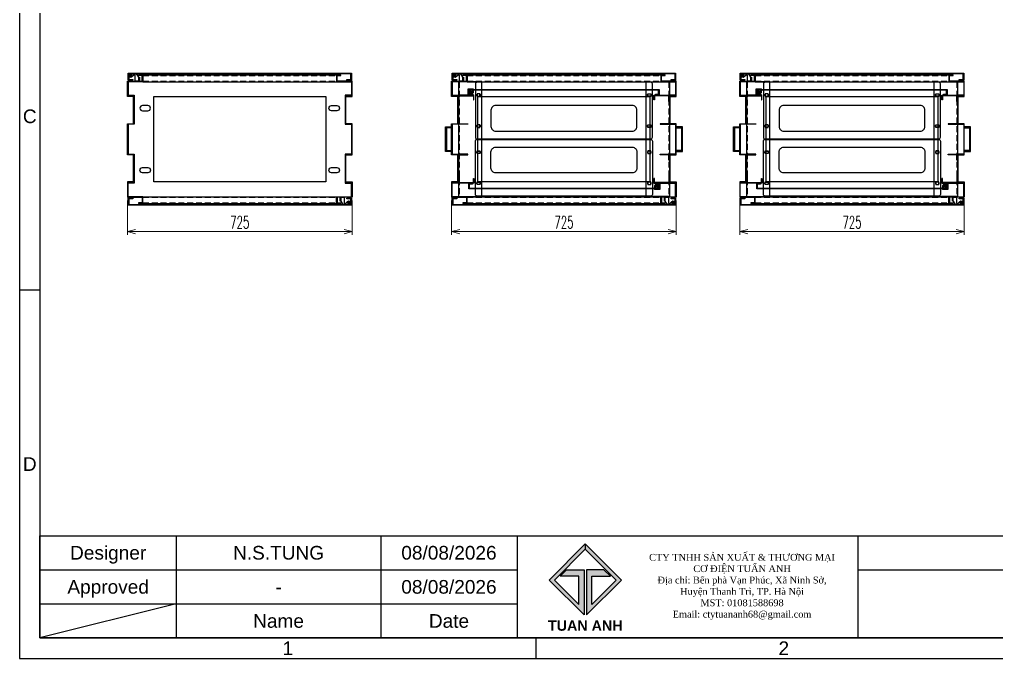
# Model space of a CAD drawing. Header units: millimetres. Extents: x -33730 to 17150, y -76829 to -27437.
# Drawn here: x -7204 to -4051, y -48943 to -46882 of the extents above; entities that cross this region are included whole.
import ezdxf
from ezdxf.enums import TextEntityAlignment as Align

# ---------------------------------------------------------------- set-up
doc = ezdxf.new("R2010")
doc.units = ezdxf.units.MM
doc.header["$LTSCALE"] = 3
doc.linetypes.add('ACAD_ISO04W100', pattern=[30, 24, -3, 0, -3])
doc.linetypes.add('HIDDEN', pattern=[9.525, 6.35, -3.175])
for name, color, linetype in [('@.TEXT', 7, 'Continuous'), ('@.VISIBLE', 7, 'Continuous'), ('centerline', 6, 'ACAD_ISO04W100'), ('EQUIPMENT', 4, 'Continuous'), ('equipments', 2, 'Continuous'), ('S-DIM', 7, 'Continuous')]:
    doc.layers.add(name, color=color, linetype=linetype)
doc.styles.add('Ann_w01', font='romans.shx', dxfattribs={"width": 0.6, "bigfont": 'chineset.shx'})
doc.styles.add('Arial', font='arial.ttf')
doc.dimstyles.new('Dim 01_SC20', dxfattribs={"dimscale": 20, "dimtxt": 2, "dimasz": 1.3, "dimexe": 0.5, "dimexo": 0.5, "dimgap": 0.5, "dimtad": 1, "dimdec": 1, "dimzin": 12, "dimdsep": 46, "dimtxsty": 'Ann_w01', "dimblk": 'OPEN30', "dimcen": 1.5, "dimclrd": 6, "dimclre": 6, "dimclrt": 3, "dimadec": 1, "dimazin": 3, "dimtm": 1e-09, "dimtfac": 1, "dimtdec": 1, "dimtix": 1, "dimtmove": 0, "dimatfit": 3, "dimldrblk": 'OPEN30', "dimfxl": 1, "dimtolj": 1, "dimlwd": 0, "dimlwe": 0, "dimarcsym": 0})

# ---------------------------------------------------------------- blocks, each defined once
blk = doc.blocks.new('_Open30')
at = {"color": 0, "linetype": 'ByBlock', "lineweight": -2}
for p, q in [((-1, 0.27), (0, 0)), ((0, 0), (-1, -0.27)), ((0, 0), (-1, 0))]:
    blk.add_line(p, q, dxfattribs=at)
blk = doc.blocks.new('*D1080')
at = {"layer": 'Defpoints', "color": 0, "transparency": 16777216}
for p in [(-6855.8, -47454.9), (-6130.8, -47454.9), (-6130.8, -47565.5)]:
    blk.add_point(p, dxfattribs=at)
at = {"layer": 'S-DIM', "color": 6, "lineweight": 0, "transparency": 16777216}
for p, q in [((-6855.8, -47464.9), (-6855.8, -47575.5)), ((-6130.8, -47464.9), (-6130.8, -47575.5)), ((-6829.8, -47565.5), (-6156.8, -47565.5))]:
    blk.add_line(p, q, dxfattribs=at)
at = {"layer": 'S-DIM', "color": 6, "lineweight": 0, "transparency": 16777216, "xscale": 26, "yscale": 26, "zscale": 26, "rotation": 180}
blk.add_blockref('_Open30', (-6855.8, -47565.5), dxfattribs=at)
at = {"layer": 'S-DIM', "color": 6, "lineweight": 0, "transparency": 16777216, "xscale": 26, "yscale": 26, "zscale": 26}
blk.add_blockref('_Open30', (-6130.8, -47565.5), dxfattribs=at)
at = {"layer": 'S-DIM', "color": 3, "transparency": 16777216, "insert": (-6493.3, -47535.5), "char_height": 40, "attachment_point": 5, "style": 'Ann_w01'}
blk.add_mtext('\\A1;725', dxfattribs=at)
blk = doc.blocks.new('HL011-1 Top')
at = {"layer": 'centerline'}
for p, q in [((-20.3, 18.5), (-20.3, 16.5)), ((-3.8, 0), (4.2, 0)), ((0.2, 4), (0.2, -4))]:
    blk.add_line(p, q, dxfattribs=at)
at = {"layer": 'EQUIPMENT'}
for points in [[(-26, 17.5), (-26, 5.8, 0.131652), (-25.9, 5.3), (-26, 5.5), (-28, 5.5), (-28, 17.5), (-15, 17.5), (-15, 0, 0.414214), (-13, -2), (-10.3, -2)], [(-9.9, -3), (-10.3, -2), (-4, 4.2, -1.496606), (0.2, -6), (-19.3, -6), (-20.5, -6), (-20.5, -4), (-20.5, -4)]]:
    blk.add_lwpolyline(points, format="xyb", dxfattribs=at)
blk.add_lwpolyline([(-25.9, 5.3), (-19.3, -6), (-18.8, -5)], dxfattribs=at)
blk.add_circle((0.2, 0), 3.5, dxfattribs=at)
blk = doc.blocks.new('*D1072')
at = {"layer": 'Defpoints', "color": 0, "transparency": 16777216}
for p in [(-4879.7, -47454.9), (-4154.7, -47454.9), (-4154.7, -47565.5)]:
    blk.add_point(p, dxfattribs=at)
at = {"layer": 'S-DIM', "color": 6, "lineweight": 0, "transparency": 16777216}
for p, q in [((-4879.7, -47464.9), (-4879.7, -47575.5)), ((-4154.7, -47464.9), (-4154.7, -47575.5)), ((-4853.7, -47565.5), (-4180.7, -47565.5))]:
    blk.add_line(p, q, dxfattribs=at)
at = {"layer": 'S-DIM', "color": 6, "lineweight": 0, "transparency": 16777216, "xscale": 26, "yscale": 26, "zscale": 26, "rotation": 180}
blk.add_blockref('_Open30', (-4879.7, -47565.5), dxfattribs=at)
at = {"layer": 'S-DIM', "color": 6, "lineweight": 0, "transparency": 16777216, "xscale": 26, "yscale": 26, "zscale": 26}
blk.add_blockref('_Open30', (-4154.7, -47565.5), dxfattribs=at)
at = {"layer": 'S-DIM', "color": 3, "transparency": 16777216, "insert": (-4517.2, -47535.5), "char_height": 40, "attachment_point": 5, "style": 'Ann_w01'}
blk.add_mtext('\\A1;725', dxfattribs=at)
blk = doc.blocks.new('HL003-2 Top')
at = {"layer": 'centerline'}
blk.add_line((-1.6, 14.6), (-1.6, 2.6), dxfattribs=at)
for points in [[(3.5, 0), (-3.5, 0)], [(0, -3.5), (0, 3.5)]]:
    blk.add_lwpolyline(points, dxfattribs=at)
at = {"layer": 'EQUIPMENT'}
blk.add_line((7.2, 10.2), (5.2, 12.1), dxfattribs=at)
for points in [[(-6.3, 8.8), (-6.3, 9.9), (-9.8, 11.9), (-9.8, 13.6), (5.7, 13.6), (5.7, 11.3), (7.2, 10.2), (7.2, -5.4, -0.414214), (5.2, -7.4), (-9.3, -7.4), (-10.8, -5.2), (4.2, -5.2, 0.414214), (5.2, -4.2), (5.2, 12.1), (-9.8, 12.1)], [(-6.8, -3), (0, -3, 1), (0, 3), (-8, 3), (-7.4, 2.4, -0.414214), (-7.4, 0, 0.414214), (-7.4, -2.4), (-6.8, -3)]]:
    blk.add_lwpolyline(points, format="xyb", dxfattribs=at)
for points in [[(-7.3, -5.2), (-7.3, -2.9), (-10.8, -2.9), (-9.3, 1.8), (-9.3, 5.6), (-6.3, 8.8)], [(-4.6, 4.1), (-4.6, 13.6)], [(-4.1, 4.1), (-4.1, 13.6)], [(0.9, 4.1), (0.9, 13.6)], [(1.4, 4.1), (1.4, 13.6)]]:
    blk.add_lwpolyline(points, dxfattribs=at)
blk.add_lwpolyline([(-4.6, 4.1), (1.4, 4.1), (-1.6, 3.6)], close=True, dxfattribs=at)
blk = doc.blocks.new('*D1074')
at = {"layer": 'Defpoints', "color": 0, "transparency": 16777216}
for p in [(-5809.4, -47454.9), (-5084.4, -47454.9), (-5084.4, -47565.5)]:
    blk.add_point(p, dxfattribs=at)
at = {"layer": 'S-DIM', "color": 6, "lineweight": 0, "transparency": 16777216}
for p, q in [((-5809.4, -47464.9), (-5809.4, -47575.5)), ((-5084.4, -47464.9), (-5084.4, -47575.5)), ((-5783.4, -47565.5), (-5110.4, -47565.5))]:
    blk.add_line(p, q, dxfattribs=at)
at = {"layer": 'S-DIM', "color": 6, "lineweight": 0, "transparency": 16777216, "xscale": 26, "yscale": 26, "zscale": 26, "rotation": 180}
blk.add_blockref('_Open30', (-5809.4, -47565.5), dxfattribs=at)
at = {"layer": 'S-DIM', "color": 6, "lineweight": 0, "transparency": 16777216, "xscale": 26, "yscale": 26, "zscale": 26}
blk.add_blockref('_Open30', (-5084.4, -47565.5), dxfattribs=at)
at = {"layer": 'S-DIM', "color": 3, "transparency": 16777216, "insert": (-5446.9, -47535.5), "char_height": 40, "attachment_point": 5, "style": 'Ann_w01'}
blk.add_mtext('\\A1;725', dxfattribs=at)
blk = doc.blocks.new('A$C4dbb82d6')
at = {"layer": '@.VISIBLE'}
h = blk.add_hatch(color=30, dxfattribs=at)
h.dxf.hatch_style = 1
h.paths.add_polyline_path([(0.214, 4.973), (3.625, 1.562), (3.625, 5.973), (1.922, 5.973), (1.297, 5.348), (3.125, 5.348), (3.125, 2.593), (0.745, 4.973), (3.75, 7.978), (3.75, 8.509)])
h = blk.add_hatch(color=150, dxfattribs=at)
h.dxf.hatch_style = 1
h.paths.add_polyline_path([(6.755, 4.973), (4.375, 2.593), (4.375, 5.348), (6.203, 5.348), (5.578, 5.973), (3.875, 5.973), (3.875, 1.562), (7.286, 4.973), (3.75, 8.509), (3.75, 7.978)])
at = {"layer": '@.VISIBLE', "color": 30}
blk.add_lwpolyline([(3.625, 5.973), (3.625, 1.562), (0.214, 4.973), (3.75, 8.509), (3.75, 7.978), (0.745, 4.973), (3.125, 2.593), (3.125, 5.348), (1.297, 5.348), (1.922, 5.973)], close=True, dxfattribs=at)
at = {"layer": '@.VISIBLE', "color": 150}
blk.add_lwpolyline([(3.875, 5.973), (3.875, 1.562), (7.286, 4.973), (3.75, 8.509), (3.75, 7.978), (6.755, 4.973), (4.375, 2.593), (4.375, 5.348), (6.203, 5.348), (5.578, 5.973)], close=True, dxfattribs=at)
at = {"layer": '@.VISIBLE', "color": 30, "insert": (3.75, 0.509), "char_height": 1, "attachment_point": 5, "style": 'Ann_w01'}
blk.add_mtext_dynamic_manual_height_columns('{\\fArial|b1|i0|c0|p34;\\W1;TUAN ANH}', width=7.5, gutter_width=49.599, heights=[0], dxfattribs=at)
blk = doc.blocks.new('KHUNG BAN VE (Made by Tung)')
at = {"layer": '@.VISIBLE', "color": 8}
for p, q in [((3, 54), (0, 54)), ((23, 18), (23, 3)), ((53, 18), (53, 3)), ((73, 18), (73, 3)), ((123, 18), (123, 3)), ((3, 13), (73, 13)), ((123, 13), (294, 13)), ((3, 8), (73, 8)), ((23, 8), (3, 3)), ((75.75, 3), (75.75, 0))]:
    blk.add_line(p, q, dxfattribs=at)
for points in [[(0, 0), (297, 0), (297, 210), (0, 210)], [(3, 3), (294, 3), (294, 207), (3, 207)], [(3, 18), (294, 18), (294, 3), (3, 3)]]:
    blk.add_lwpolyline(points, close=True, dxfattribs=at)
at = {"xscale": 1.5, "yscale": 1.5, "zscale": 1.5}
blk.add_blockref('A$C4dbb82d6', (77.375, 4.041), dxfattribs=at)
at = {"layer": '@.TEXT', "color": 1, "style": 'Arial'}
for s, p in [('C', (1.5, 79.5)), ('D', (1.5, 28.5)), ('08/08/2026', (63, 15.5)), ('08/08/2026', (63, 10.5)), ('1', (39.375, 1.5)), ('2', (112.125, 1.5))]:
    blk.add_text(s, height=2, dxfattribs=at).set_placement(p, align=Align.MIDDLE_CENTER)
at = {"layer": '@.TEXT', "color": 2, "style": 'Arial'}
for s, p in [('Designer', (13, 15.5)), ('Approved', (13, 10.5)), ('Name', (38, 5.5)), ('Date', (63, 5.5))]:
    blk.add_text(s, height=2, dxfattribs=at).set_placement(p, align=Align.MIDDLE_CENTER)
at = {"layer": '@.TEXT', "color": 1, "style": 'Arial'}
for tag, height, p in [('DESIGNER_NAME', 2, (38, 15.5)), ('PROJECT_CODE', 2, (258.5, 15.5)), ('SCALE', 2, (289, 15.5)), ('APPROVED_NAME', 2, (38, 10.5)), ('CUSTOMER_NAME', 2, (258.5, 10.5)), ('PAGE', 2, (289, 10.5)), ('DRAWING_NAME', 4, (173, 8)), ('TOTAL', 2, (289, 5.5))]:
    blk.add_attdef(tag, text='', height=height, dxfattribs=at).set_placement(p, align=Align.MIDDLE_CENTER)
at = {"layer": '@.VISIBLE', "color": 30, "insert": (106, 10.5), "char_height": 1, "attachment_point": 5, "style": 'Ann_w01'}
blk.add_mtext_dynamic_manual_height_columns('{\\fTimes New Roman|b0|i0|c0|p18;\\W1;CTY TNHH SẢN XUẤT & THƯƠNG MẠI CƠ ĐIỆN TUẤN ANH\\PĐịa chỉ: Bến phà Vạn Phúc, Xã Ninh Sở, Huyện Thanh Trì, TP. Hà Nội\\PMST: 01081588698\\PEmail: ctytuananh68@gmail.com}', width=28.70976, gutter_width=99.197, heights=[0], dxfattribs=at)

msp = doc.modelspace()

# ---------------------------------------------------------------- linework, layer by layer
at = {"color": 7, "linetype": 'Continuous', "lineweight": 25}
for points in [[(-6806.82, -47175.91), (-6789.82, -47175.91, 1), (-6789.82, -47158.91), (-6806.82, -47158.91, 1)], [(-6179.82, -47175.91), (-6196.82, -47175.91, -1), (-6196.82, -47158.91), (-6179.82, -47158.91, -1)], [(-6806.82, -47358.91), (-6789.82, -47358.91, -1), (-6789.82, -47375.91), (-6806.82, -47375.91, -1)], [(-6179.82, -47375.91), (-6196.82, -47375.91, -1), (-6196.82, -47358.91), (-6179.82, -47358.91, -1)]]:
    msp.add_lwpolyline(points, format="xyb", close=True, dxfattribs=at)
at = {"layer": '@.VISIBLE', "color": 252}
for p, q in [((-6805.82, -47059.91), (-6180.82, -47059.91)), ((-5759.37, -47059.91), (-5134.37, -47059.91)), ((-4829.75, -47059.91), (-4204.75, -47059.91)), ((-6805.82, -47081.91), (-6180.82, -47081.91)), ((-5759.37, -47081.91), (-5134.37, -47081.91)), ((-4829.75, -47081.91), (-4204.75, -47081.91)), ((-6805.82, -47452.91), (-6180.82, -47452.91)), ((-5759.37, -47452.91), (-5134.37, -47452.91)), ((-4829.75, -47452.91), (-4204.75, -47452.91)), ((-6805.82, -47474.91), (-6180.82, -47474.91)), ((-5759.37, -47474.91), (-5134.37, -47474.91)), ((-4829.75, -47474.91), (-4204.75, -47474.91))]:
    msp.add_line(p, q, dxfattribs=at)
at = {"layer": '@.VISIBLE', "color": 252, "linetype": 'HIDDEN'}
for p, q in [((-6805.82, -47061.91), (-6180.82, -47061.91)), ((-5759.37, -47061.91), (-5134.37, -47061.91)), ((-4829.75, -47061.91), (-4204.75, -47061.91)), ((-6805.82, -47079.91), (-6180.82, -47079.91)), ((-5759.37, -47079.91), (-5134.37, -47079.91)), ((-4829.75, -47079.91), (-4204.75, -47079.91)), ((-6805.82, -47454.91), (-6180.82, -47454.91)), ((-6805.82, -47472.91), (-6180.82, -47472.91)), ((-5759.37, -47454.91), (-5134.37, -47454.91)), ((-5759.37, -47472.91), (-5134.37, -47472.91)), ((-4829.75, -47454.91), (-4204.75, -47454.91)), ((-4829.75, -47472.91), (-4204.75, -47472.91))]:
    msp.add_line(p, q, dxfattribs=at)
at = {"layer": '@.VISIBLE', "color": 6, "linetype": 'HIDDEN'}
for p, q in [((-5785.37, -47082.91), (-5785.37, -47451.91)), ((-5108.37, -47082.91), (-5108.37, -47451.91)), ((-4855.75, -47082.91), (-4855.75, -47451.91)), ((-4178.75, -47082.91), (-4178.75, -47451.91))]:
    msp.add_line(p, q, dxfattribs=at)
at = {"layer": '@.VISIBLE', "color": 151}
for p, q in [((-5767.37, -47219.41), (-5767.37, -47217.41)), ((-5126.37, -47219.41), (-5126.37, -47217.41)), ((-4837.75, -47219.41), (-4837.75, -47217.41)), ((-4196.75, -47219.41), (-4196.75, -47217.41)), ((-5767.37, -47315.41), (-5767.37, -47317.41)), ((-5126.37, -47315.41), (-5126.37, -47317.41)), ((-4837.75, -47315.41), (-4837.75, -47317.41)), ((-4196.75, -47315.41), (-4196.75, -47317.41))]:
    msp.add_line(p, q, dxfattribs=at)
at = {"layer": '@.VISIBLE'}
for points in [[(-6835.82, -47129.91), (-6855.82, -47129.91), (-6855.82, -47079.91), (-6807.82, -47079.91), (-6807.82, -47061.91), (-6819.82, -47061.91), (-6819.82, -47059.91), (-6805.82, -47059.91), (-6805.82, -47081.91), (-6853.82, -47081.91), (-6853.82, -47127.91), (-6835.82, -47127.91)], [(-6150.82, -47129.91), (-6130.82, -47129.91), (-6130.82, -47079.91), (-6178.82, -47079.91), (-6178.82, -47061.91), (-6166.82, -47061.91), (-6166.82, -47059.91), (-6180.82, -47059.91), (-6180.82, -47081.91), (-6132.82, -47081.91), (-6132.82, -47127.91), (-6150.82, -47127.91)], [(-5789.37, -47129.91), (-5809.37, -47129.91), (-5809.37, -47079.91), (-5761.37, -47079.91), (-5761.37, -47061.91), (-5773.37, -47061.91), (-5773.37, -47059.91), (-5759.37, -47059.91), (-5759.37, -47081.91), (-5807.37, -47081.91), (-5807.37, -47127.91), (-5789.37, -47127.91)], [(-5104.37, -47129.91), (-5084.37, -47129.91), (-5084.37, -47079.91), (-5132.37, -47079.91), (-5132.37, -47061.91), (-5120.37, -47061.91), (-5120.37, -47059.91), (-5134.37, -47059.91), (-5134.37, -47081.91), (-5086.37, -47081.91), (-5086.37, -47127.91), (-5104.37, -47127.91)], [(-4859.75, -47129.91), (-4879.75, -47129.91), (-4879.75, -47079.91), (-4831.75, -47079.91), (-4831.75, -47061.91), (-4843.75, -47061.91), (-4843.75, -47059.91), (-4829.75, -47059.91), (-4829.75, -47081.91), (-4877.75, -47081.91), (-4877.75, -47127.91), (-4859.75, -47127.91)], [(-4174.75, -47129.91), (-4154.75, -47129.91), (-4154.75, -47079.91), (-4202.75, -47079.91), (-4202.75, -47061.91), (-4190.75, -47061.91), (-4190.75, -47059.91), (-4204.75, -47059.91), (-4204.75, -47081.91), (-4156.75, -47081.91), (-4156.75, -47127.91), (-4174.75, -47127.91)], [(-6770.82, -47129.91), (-6215.82, -47129.91), (-6215.82, -47404.91), (-6770.82, -47404.91)], [(-5724.37, -47129.91), (-5169.37, -47129.91), (-5169.37, -47404.91), (-5724.37, -47404.91)], [(-4794.75, -47129.91), (-4239.75, -47129.91), (-4239.75, -47404.91), (-4794.75, -47404.91)], [(-5809.37, -47307.41), (-5829.37, -47307.41), (-5829.37, -47227.41), (-5809.37, -47227.41), (-5809.37, -47230.41), (-5826.37, -47230.41), (-5826.37, -47304.41), (-5809.37, -47304.41)], [(-5084.37, -47307.41), (-5064.37, -47307.41), (-5064.37, -47227.41), (-5084.37, -47227.41), (-5084.37, -47230.41), (-5067.37, -47230.41), (-5067.37, -47304.41), (-5084.37, -47304.41)], [(-4879.75, -47307.41), (-4899.75, -47307.41), (-4899.75, -47227.41), (-4879.75, -47227.41), (-4879.75, -47230.41), (-4896.75, -47230.41), (-4896.75, -47304.41), (-4879.75, -47304.41)], [(-4154.75, -47307.41), (-4134.75, -47307.41), (-4134.75, -47227.41), (-4154.75, -47227.41), (-4154.75, -47230.41), (-4137.75, -47230.41), (-4137.75, -47304.41), (-4154.75, -47304.41)], [(-6835.82, -47404.91), (-6855.82, -47404.91), (-6855.82, -47454.91), (-6807.82, -47454.91), (-6807.82, -47472.91), (-6819.82, -47472.91), (-6819.82, -47474.91), (-6805.82, -47474.91), (-6805.82, -47452.91), (-6853.82, -47452.91), (-6853.82, -47406.91), (-6835.82, -47406.91)], [(-6150.82, -47404.91), (-6130.82, -47404.91), (-6130.82, -47454.91), (-6178.82, -47454.91), (-6178.82, -47472.91), (-6166.82, -47472.91), (-6166.82, -47474.91), (-6180.82, -47474.91), (-6180.82, -47452.91), (-6132.82, -47452.91), (-6132.82, -47406.91), (-6150.82, -47406.91)], [(-5789.37, -47404.91), (-5809.37, -47404.91), (-5809.37, -47454.91), (-5761.37, -47454.91), (-5761.37, -47472.91), (-5773.37, -47472.91), (-5773.37, -47474.91), (-5759.37, -47474.91), (-5759.37, -47452.91), (-5807.37, -47452.91), (-5807.37, -47406.91), (-5789.37, -47406.91)], [(-5104.37, -47404.91), (-5084.37, -47404.91), (-5084.37, -47454.91), (-5132.37, -47454.91), (-5132.37, -47472.91), (-5120.37, -47472.91), (-5120.37, -47474.91), (-5134.37, -47474.91), (-5134.37, -47452.91), (-5086.37, -47452.91), (-5086.37, -47406.91), (-5104.37, -47406.91)], [(-4859.75, -47404.91), (-4879.75, -47404.91), (-4879.75, -47454.91), (-4831.75, -47454.91), (-4831.75, -47472.91), (-4843.75, -47472.91), (-4843.75, -47474.91), (-4829.75, -47474.91), (-4829.75, -47452.91), (-4877.75, -47452.91), (-4877.75, -47406.91), (-4859.75, -47406.91)], [(-4174.75, -47404.91), (-4154.75, -47404.91), (-4154.75, -47454.91), (-4202.75, -47454.91), (-4202.75, -47472.91), (-4190.75, -47472.91), (-4190.75, -47474.91), (-4204.75, -47474.91), (-4204.75, -47452.91), (-4156.75, -47452.91), (-4156.75, -47406.91), (-4174.75, -47406.91)]]:
    msp.add_lwpolyline(points, close=True, dxfattribs=at)
at = {"layer": '@.VISIBLE', "color": 4}
for points in [[(-6838.82, -47077.41), (-6853.82, -47077.41), (-6853.82, -47054.41), (-6132.82, -47054.41), (-6132.82, -47077.41), (-6147.82, -47077.41), (-6147.82, -47075.41), (-6134.82, -47075.41), (-6134.82, -47056.41), (-6851.82, -47056.41), (-6851.82, -47075.41), (-6838.82, -47075.41)], [(-5792.37, -47077.41), (-5807.37, -47077.41), (-5807.37, -47054.41), (-5086.37, -47054.41), (-5086.37, -47077.41), (-5101.37, -47077.41), (-5101.37, -47075.41), (-5088.37, -47075.41), (-5088.37, -47056.41), (-5805.37, -47056.41), (-5805.37, -47075.41), (-5792.37, -47075.41)], [(-4862.75, -47077.41), (-4877.75, -47077.41), (-4877.75, -47054.41), (-4156.75, -47054.41), (-4156.75, -47077.41), (-4171.75, -47077.41), (-4171.75, -47075.41), (-4158.75, -47075.41), (-4158.75, -47056.41), (-4875.75, -47056.41), (-4875.75, -47075.41), (-4862.75, -47075.41)], [(-5742.37, -47124.11), (-5754.37, -47124.11), (-5754.37, -47107.11), (-5139.37, -47107.11), (-5139.37, -47124.11), (-5151.37, -47124.11), (-5151.37, -47122.11), (-5141.37, -47122.11), (-5141.37, -47109.11), (-5752.37, -47109.11), (-5752.37, -47122.11), (-5742.37, -47122.11)], [(-4812.75, -47124.11), (-4824.75, -47124.11), (-4824.75, -47107.11), (-4209.75, -47107.11), (-4209.75, -47124.11), (-4221.75, -47124.11), (-4221.75, -47122.11), (-4211.75, -47122.11), (-4211.75, -47109.11), (-4822.75, -47109.11), (-4822.75, -47122.11), (-4812.75, -47122.11)], [(-5151.37, -47410.71), (-5139.37, -47410.71), (-5139.37, -47427.71), (-5754.37, -47427.71), (-5754.37, -47410.71), (-5742.37, -47410.71), (-5742.37, -47412.71), (-5752.37, -47412.71), (-5752.37, -47425.71), (-5141.37, -47425.71), (-5141.37, -47412.71), (-5151.37, -47412.71)], [(-4221.75, -47410.71), (-4209.75, -47410.71), (-4209.75, -47427.71), (-4824.75, -47427.71), (-4824.75, -47410.71), (-4812.75, -47410.71), (-4812.75, -47412.71), (-4822.75, -47412.71), (-4822.75, -47425.71), (-4211.75, -47425.71), (-4211.75, -47412.71), (-4221.75, -47412.71)], [(-6147.82, -47457.41), (-6132.82, -47457.41), (-6132.82, -47480.41), (-6853.82, -47480.41), (-6853.82, -47457.41), (-6838.82, -47457.41), (-6838.82, -47459.41), (-6851.82, -47459.41), (-6851.82, -47478.41), (-6134.82, -47478.41), (-6134.82, -47459.41), (-6147.82, -47459.41)], [(-5101.37, -47457.41), (-5086.37, -47457.41), (-5086.37, -47480.41), (-5807.37, -47480.41), (-5807.37, -47457.41), (-5792.37, -47457.41), (-5792.37, -47459.41), (-5805.37, -47459.41), (-5805.37, -47478.41), (-5088.37, -47478.41), (-5088.37, -47459.41), (-5101.37, -47459.41)], [(-4171.75, -47457.41), (-4156.75, -47457.41), (-4156.75, -47480.41), (-4877.75, -47480.41), (-4877.75, -47457.41), (-4862.75, -47457.41), (-4862.75, -47459.41), (-4875.75, -47459.41), (-4875.75, -47478.41), (-4158.75, -47478.41), (-4158.75, -47459.41), (-4171.75, -47459.41)]]:
    msp.add_lwpolyline(points, close=True, dxfattribs=at)
at = {"layer": '@.VISIBLE', "color": 6}
for points in [[(-5712.37, -47082.91), (-5787.37, -47082.91), (-5787.37, -47451.91), (-5712.37, -47451.91)], [(-5181.37, -47082.91), (-5106.37, -47082.91), (-5106.37, -47451.91), (-5181.37, -47451.91)], [(-4782.75, -47082.91), (-4857.75, -47082.91), (-4857.75, -47451.91), (-4782.75, -47451.91)], [(-4251.75, -47082.91), (-4176.75, -47082.91), (-4176.75, -47451.91), (-4251.75, -47451.91)], [(-5717.87, -47120.66), (-5726.87, -47120.66), (-5726.87, -47129.66), (-5717.87, -47129.66)], [(-5175.87, -47120.66), (-5166.87, -47120.66), (-5166.87, -47129.66), (-5175.87, -47129.66)], [(-4788.25, -47120.66), (-4797.25, -47120.66), (-4797.25, -47129.66), (-4788.25, -47129.66)], [(-4246.25, -47120.66), (-4237.25, -47120.66), (-4237.25, -47129.66), (-4246.25, -47129.66)], [(-5717.87, -47220.66), (-5726.87, -47220.66), (-5726.87, -47229.66), (-5717.87, -47229.66)], [(-5175.87, -47220.66), (-5166.87, -47220.66), (-5166.87, -47229.66), (-5175.87, -47229.66)], [(-4788.25, -47220.66), (-4797.25, -47220.66), (-4797.25, -47229.66), (-4788.25, -47229.66)], [(-4246.25, -47220.66), (-4237.25, -47220.66), (-4237.25, -47229.66), (-4246.25, -47229.66)], [(-5717.87, -47314.16), (-5726.87, -47314.16), (-5726.87, -47305.16), (-5717.87, -47305.16)], [(-5175.87, -47314.16), (-5166.87, -47314.16), (-5166.87, -47305.16), (-5175.87, -47305.16)], [(-4788.25, -47314.16), (-4797.25, -47314.16), (-4797.25, -47305.16), (-4788.25, -47305.16)], [(-4246.25, -47314.16), (-4237.25, -47314.16), (-4237.25, -47305.16), (-4246.25, -47305.16)], [(-5717.87, -47414.16), (-5726.87, -47414.16), (-5726.87, -47405.16), (-5717.87, -47405.16)], [(-5175.87, -47414.16), (-5166.87, -47414.16), (-5166.87, -47405.16), (-5175.87, -47405.16)], [(-4788.25, -47414.16), (-4797.25, -47414.16), (-4797.25, -47405.16), (-4788.25, -47405.16)], [(-4246.25, -47414.16), (-4237.25, -47414.16), (-4237.25, -47405.16), (-4246.25, -47405.16)]]:
    msp.add_lwpolyline(points, close=True, dxfattribs=at)
at = {"layer": '@.VISIBLE', "color": 3}
for points in [[(-5727.37, -47266.41), (-5166.37, -47266.41, 0.4142136), (-5161.37, -47261.41), (-5161.37, -47088.91, 0.4142136), (-5166.37, -47083.91), (-5727.37, -47083.91, 0.4142136), (-5732.37, -47088.91), (-5732.37, -47261.41, 0.4142136)], [(-4797.75, -47266.41), (-4236.75, -47266.41, 0.4142136), (-4231.75, -47261.41), (-4231.75, -47088.91, 0.4142136), (-4236.75, -47083.91), (-4797.75, -47083.91, 0.4142136), (-4802.75, -47088.91), (-4802.75, -47261.41, 0.4142136)], [(-5720.37, -47121.16), (-5724.37, -47121.16, 0.4142136), (-5728.37, -47125.16), (-5728.37, -47125.16, 0.4142136), (-5724.37, -47129.16), (-5720.37, -47129.16, 0.4142136), (-5716.37, -47125.16), (-5716.37, -47125.16, 0.4142136)], [(-5173.37, -47121.16), (-5169.37, -47121.16, -0.4142136), (-5165.37, -47125.16), (-5165.37, -47125.16, -0.4142136), (-5169.37, -47129.16), (-5173.37, -47129.16, -0.4142136), (-5177.37, -47125.16), (-5177.37, -47125.16, -0.4142136)], [(-4790.75, -47121.16), (-4794.75, -47121.16, 0.4142136), (-4798.75, -47125.16), (-4798.75, -47125.16, 0.4142136), (-4794.75, -47129.16), (-4790.75, -47129.16, 0.4142136), (-4786.75, -47125.16), (-4786.75, -47125.16, 0.4142136)], [(-4243.75, -47121.16), (-4239.75, -47121.16, -0.4142136), (-4235.75, -47125.16), (-4235.75, -47125.16, -0.4142136), (-4239.75, -47129.16), (-4243.75, -47129.16, -0.4142136), (-4247.75, -47125.16), (-4247.75, -47125.16, -0.4142136)], [(-5667.37, -47241.41), (-5226.37, -47241.41, 0.4142136), (-5211.37, -47226.41), (-5211.37, -47173.91, 0.4142136), (-5226.37, -47158.91), (-5667.37, -47158.91, 0.4142136), (-5682.37, -47173.91), (-5682.37, -47226.41, 0.4142136)], [(-4737.75, -47241.41), (-4296.75, -47241.41, 0.4142136), (-4281.75, -47226.41), (-4281.75, -47173.91, 0.4142136), (-4296.75, -47158.91), (-4737.75, -47158.91, 0.4142136), (-4752.75, -47173.91), (-4752.75, -47226.41, 0.4142136)], [(-5720.37, -47221.16), (-5724.37, -47221.16, 0.4142136), (-5728.37, -47225.16), (-5728.37, -47225.16, 0.4142136), (-5724.37, -47229.16), (-5720.37, -47229.16, 0.4142136), (-5716.37, -47225.16), (-5716.37, -47225.16, 0.4142136)], [(-5173.37, -47221.16), (-5169.37, -47221.16, -0.4142136), (-5165.37, -47225.16), (-5165.37, -47225.16, -0.4142136), (-5169.37, -47229.16), (-5173.37, -47229.16, -0.4142136), (-5177.37, -47225.16), (-5177.37, -47225.16, -0.4142136)], [(-4790.75, -47221.16), (-4794.75, -47221.16, 0.4142136), (-4798.75, -47225.16), (-4798.75, -47225.16, 0.4142136), (-4794.75, -47229.16), (-4790.75, -47229.16, 0.4142136), (-4786.75, -47225.16), (-4786.75, -47225.16, 0.4142136)], [(-4243.75, -47221.16), (-4239.75, -47221.16, -0.4142136), (-4235.75, -47225.16), (-4235.75, -47225.16, -0.4142136), (-4239.75, -47229.16), (-4243.75, -47229.16, -0.4142136), (-4247.75, -47225.16), (-4247.75, -47225.16, -0.4142136)], [(-5727.37, -47268.41), (-5166.37, -47268.41, -0.4142136), (-5161.37, -47273.41), (-5161.37, -47445.91, -0.4142136), (-5166.37, -47450.91), (-5727.37, -47450.91, -0.4142136), (-5732.37, -47445.91), (-5732.37, -47273.41, -0.4142136)], [(-5667.37, -47293.41), (-5226.37, -47293.41, -0.4142136), (-5211.37, -47308.41), (-5211.37, -47360.91, -0.4142136), (-5226.37, -47375.91), (-5667.37, -47375.91, -0.4142136), (-5682.37, -47360.91), (-5682.37, -47308.41, -0.4142136)], [(-4797.75, -47268.41), (-4236.75, -47268.41, -0.4142136), (-4231.75, -47273.41), (-4231.75, -47445.91, -0.4142136), (-4236.75, -47450.91), (-4797.75, -47450.91, -0.4142136), (-4802.75, -47445.91), (-4802.75, -47273.41, -0.4142136)], [(-4737.75, -47293.41), (-4296.75, -47293.41, -0.4142136), (-4281.75, -47308.41), (-4281.75, -47360.91, -0.4142136), (-4296.75, -47375.91), (-4737.75, -47375.91, -0.4142136), (-4752.75, -47360.91), (-4752.75, -47308.41, -0.4142136)], [(-5720.37, -47313.66), (-5724.37, -47313.66, -0.4142136), (-5728.37, -47309.66), (-5728.37, -47309.66, -0.4142136), (-5724.37, -47305.66), (-5720.37, -47305.66, -0.4142136), (-5716.37, -47309.66), (-5716.37, -47309.66, -0.4142136)], [(-5173.37, -47313.66), (-5169.37, -47313.66, 0.4142136), (-5165.37, -47309.66), (-5165.37, -47309.66, 0.4142136), (-5169.37, -47305.66), (-5173.37, -47305.66, 0.4142136), (-5177.37, -47309.66), (-5177.37, -47309.66, 0.4142136)], [(-4790.75, -47313.66), (-4794.75, -47313.66, -0.4142136), (-4798.75, -47309.66), (-4798.75, -47309.66, -0.4142136), (-4794.75, -47305.66), (-4790.75, -47305.66, -0.4142136), (-4786.75, -47309.66), (-4786.75, -47309.66, -0.4142136)], [(-4243.75, -47313.66), (-4239.75, -47313.66, 0.4142136), (-4235.75, -47309.66), (-4235.75, -47309.66, 0.4142136), (-4239.75, -47305.66), (-4243.75, -47305.66, 0.4142136), (-4247.75, -47309.66), (-4247.75, -47309.66, 0.4142136)], [(-5720.37, -47413.66), (-5724.37, -47413.66, -0.4142136), (-5728.37, -47409.66), (-5728.37, -47409.66, -0.4142136), (-5724.37, -47405.66), (-5720.37, -47405.66, -0.4142136), (-5716.37, -47409.66), (-5716.37, -47409.66, -0.4142136)], [(-5173.37, -47413.66), (-5169.37, -47413.66, 0.4142136), (-5165.37, -47409.66), (-5165.37, -47409.66, 0.4142136), (-5169.37, -47405.66), (-5173.37, -47405.66, 0.4142136), (-5177.37, -47409.66), (-5177.37, -47409.66, 0.4142136)], [(-4790.75, -47413.66), (-4794.75, -47413.66, -0.4142136), (-4798.75, -47409.66), (-4798.75, -47409.66, -0.4142136), (-4794.75, -47405.66), (-4790.75, -47405.66, -0.4142136), (-4786.75, -47409.66), (-4786.75, -47409.66, -0.4142136)], [(-4243.75, -47413.66), (-4239.75, -47413.66, 0.4142136), (-4235.75, -47409.66), (-4235.75, -47409.66, 0.4142136), (-4239.75, -47405.66), (-4243.75, -47405.66, 0.4142136), (-4247.75, -47409.66), (-4247.75, -47409.66, 0.4142136)]]:
    msp.add_lwpolyline(points, format="xyb", close=True, dxfattribs=at)
at = {"layer": '@.VISIBLE', "color": 1}
for points in [[(-6853.32, -47406.91), (-6835.82, -47406.91), (-6835.82, -47317.41), (-6855.82, -47317.41), (-6855.82, -47217.41), (-6835.82, -47217.41), (-6835.82, -47127.91), (-6853.32, -47127.91), (-6853.32, -47125.91), (-6833.82, -47125.91), (-6833.82, -47219.41), (-6853.82, -47219.41), (-6853.82, -47315.41), (-6833.82, -47315.41), (-6833.82, -47408.91), (-6853.32, -47408.91)], [(-6133.32, -47406.91), (-6150.82, -47406.91), (-6150.82, -47317.41), (-6130.82, -47317.41), (-6130.82, -47217.41), (-6150.82, -47217.41), (-6150.82, -47127.91), (-6133.32, -47127.91), (-6133.32, -47125.91), (-6152.82, -47125.91), (-6152.82, -47219.41), (-6132.82, -47219.41), (-6132.82, -47315.41), (-6152.82, -47315.41), (-6152.82, -47408.91), (-6133.32, -47408.91)], [(-5806.87, -47406.91), (-5789.37, -47406.91), (-5789.37, -47317.41), (-5809.37, -47317.41), (-5809.37, -47217.41), (-5789.37, -47217.41), (-5789.37, -47127.91), (-5806.87, -47127.91), (-5806.87, -47125.91), (-5787.37, -47125.91), (-5787.37, -47219.41), (-5807.37, -47219.41), (-5807.37, -47315.41), (-5787.37, -47315.41), (-5787.37, -47408.91), (-5806.87, -47408.91)], [(-5086.87, -47406.91), (-5104.37, -47406.91), (-5104.37, -47317.41), (-5084.37, -47317.41), (-5084.37, -47217.41), (-5104.37, -47217.41), (-5104.37, -47127.91), (-5086.87, -47127.91), (-5086.87, -47125.91), (-5106.37, -47125.91), (-5106.37, -47219.41), (-5086.37, -47219.41), (-5086.37, -47315.41), (-5106.37, -47315.41), (-5106.37, -47408.91), (-5086.87, -47408.91)], [(-4877.25, -47406.91), (-4859.75, -47406.91), (-4859.75, -47317.41), (-4879.75, -47317.41), (-4879.75, -47217.41), (-4859.75, -47217.41), (-4859.75, -47127.91), (-4877.25, -47127.91), (-4877.25, -47125.91), (-4857.75, -47125.91), (-4857.75, -47219.41), (-4877.75, -47219.41), (-4877.75, -47315.41), (-4857.75, -47315.41), (-4857.75, -47408.91), (-4877.25, -47408.91)], [(-4157.25, -47406.91), (-4174.75, -47406.91), (-4174.75, -47317.41), (-4154.75, -47317.41), (-4154.75, -47217.41), (-4174.75, -47217.41), (-4174.75, -47127.91), (-4157.25, -47127.91), (-4157.25, -47125.91), (-4176.75, -47125.91), (-4176.75, -47219.41), (-4156.75, -47219.41), (-4156.75, -47315.41), (-4176.75, -47315.41), (-4176.75, -47408.91), (-4157.25, -47408.91)]]:
    msp.add_lwpolyline(points, close=True, dxfattribs=at)
at = {"layer": '@.VISIBLE', "color": 2}
for points in [[(-5737.37, -47140.91), (-5737.37, -47125.91), (-5787.37, -47125.91), (-5787.37, -47145.91), (-5785.37, -47145.91), (-5785.37, -47127.91), (-5739.37, -47127.91), (-5739.37, -47140.91)], [(-5156.37, -47140.91), (-5156.37, -47125.91), (-5106.37, -47125.91), (-5106.37, -47145.91), (-5108.37, -47145.91), (-5108.37, -47127.91), (-5154.37, -47127.91), (-5154.37, -47140.91)], [(-4807.75, -47140.91), (-4807.75, -47125.91), (-4857.75, -47125.91), (-4857.75, -47145.91), (-4855.75, -47145.91), (-4855.75, -47127.91), (-4809.75, -47127.91), (-4809.75, -47140.91)], [(-4226.75, -47140.91), (-4226.75, -47125.91), (-4176.75, -47125.91), (-4176.75, -47145.91), (-4178.75, -47145.91), (-4178.75, -47127.91), (-4224.75, -47127.91), (-4224.75, -47140.91)], [(-5737.37, -47393.91), (-5737.37, -47408.91), (-5787.37, -47408.91), (-5787.37, -47388.91), (-5785.37, -47388.91), (-5785.37, -47406.91), (-5739.37, -47406.91), (-5739.37, -47393.91)], [(-5156.37, -47393.91), (-5156.37, -47408.91), (-5106.37, -47408.91), (-5106.37, -47388.91), (-5108.37, -47388.91), (-5108.37, -47406.91), (-5154.37, -47406.91), (-5154.37, -47393.91)], [(-4807.75, -47393.91), (-4807.75, -47408.91), (-4857.75, -47408.91), (-4857.75, -47388.91), (-4855.75, -47388.91), (-4855.75, -47406.91), (-4809.75, -47406.91), (-4809.75, -47393.91)], [(-4226.75, -47393.91), (-4226.75, -47408.91), (-4176.75, -47408.91), (-4176.75, -47388.91), (-4178.75, -47388.91), (-4178.75, -47406.91), (-4224.75, -47406.91), (-4224.75, -47393.91)]]:
    msp.add_lwpolyline(points, close=True, dxfattribs=at)
at = {"layer": '@.VISIBLE', "color": 151}
for points in [[(-5757.37, -47219.41), (-5787.37, -47219.41), (-5787.37, -47199.41), (-5785.37, -47199.41), (-5785.37, -47217.41), (-5757.37, -47217.41)], [(-5136.37, -47219.41), (-5106.37, -47219.41), (-5106.37, -47199.41), (-5108.37, -47199.41), (-5108.37, -47217.41), (-5136.37, -47217.41)], [(-4827.75, -47219.41), (-4857.75, -47219.41), (-4857.75, -47199.41), (-4855.75, -47199.41), (-4855.75, -47217.41), (-4827.75, -47217.41)], [(-4206.75, -47219.41), (-4176.75, -47219.41), (-4176.75, -47199.41), (-4178.75, -47199.41), (-4178.75, -47217.41), (-4206.75, -47217.41)], [(-5757.37, -47315.41), (-5787.37, -47315.41), (-5787.37, -47335.41), (-5785.37, -47335.41), (-5785.37, -47317.41), (-5757.37, -47317.41)], [(-5136.37, -47315.41), (-5106.37, -47315.41), (-5106.37, -47335.41), (-5108.37, -47335.41), (-5108.37, -47317.41), (-5136.37, -47317.41)], [(-4827.75, -47315.41), (-4857.75, -47315.41), (-4857.75, -47335.41), (-4855.75, -47335.41), (-4855.75, -47317.41), (-4827.75, -47317.41)], [(-4206.75, -47315.41), (-4176.75, -47315.41), (-4176.75, -47335.41), (-4178.75, -47335.41), (-4178.75, -47317.41), (-4206.75, -47317.41)]]:
    msp.add_lwpolyline(points, close=True, dxfattribs=at)

# ---------------------------------------------------------------- block references
at = {"layer": '@.VISIBLE'}
ref = msp.add_blockref('KHUNG BAN VE (Made by Tung)', (-7204.05, -48942.63), dxfattribs=dict(at, xscale=22, yscale=22, zscale=22))
ref.add_attrib('APPROVED_NAME', '-', dxfattribs={"layer": '@.TEXT', "color": 1, "height": 44, "style": 'Arial'}).set_placement((-6368.05, -48711.63), align=Align.MIDDLE_CENTER)
ref.add_attrib('DESIGNER_NAME', 'N.S.TUNG', dxfattribs={"layer": '@.TEXT', "color": 1, "height": 44, "style": 'Arial'}).set_placement((-6368.05, -48601.63), align=Align.MIDDLE_CENTER)
at = {"layer": 'equipments', "rotation": 180}
for name, p in [('HL011-1 Top', (-6845.32, -47062.41)), ('HL011-1 Top', (-5798.87, -47062.41)), ('HL011-1 Top', (-4869.25, -47062.41)), ('HL003-2 Top', (-5749.17, -47112.31)), ('HL003-2 Top', (-4819.55, -47112.31))]:
    msp.add_blockref(name, p, dxfattribs=at)
at = {"layer": 'equipments'}
for name, p in [('HL003-2 Top', (-5144.57, -47422.51)), ('HL003-2 Top', (-4214.95, -47422.51)), ('HL011-1 Top', (-6141.32, -47472.41)), ('HL011-1 Top', (-5094.87, -47472.41)), ('HL011-1 Top', (-4165.25, -47472.41))]:
    msp.add_blockref(name, p, dxfattribs=at)

# ---------------------------------------------------------------- dimensions: what is measured, and where the dimension line sits
at = {"layer": 'S-DIM'}
for base, p1, p2, picture, middle in [((-6130.82, -47565.53), (-6855.82, -47454.91), (-6130.82, -47454.91), '*D1080', (-6493.32, -47535.53)), ((-5084.37, -47565.53), (-5809.37, -47454.91), (-5084.37, -47454.91), '*D1074', (-5446.87, -47535.53)), ((-4154.75, -47565.53), (-4879.75, -47454.91), (-4154.75, -47454.91), '*D1072', (-4517.25, -47535.53))]:
    dim = msp.add_linear_dim(base=base, p1=p1, p2=p2, dimstyle='Dim 01_SC20', dxfattribs=at)
    dim.commit()
    dim.dimension.update_dxf_attribs({"geometry": picture, "text_midpoint": middle})

doc.saveas('drawing.dxf')
